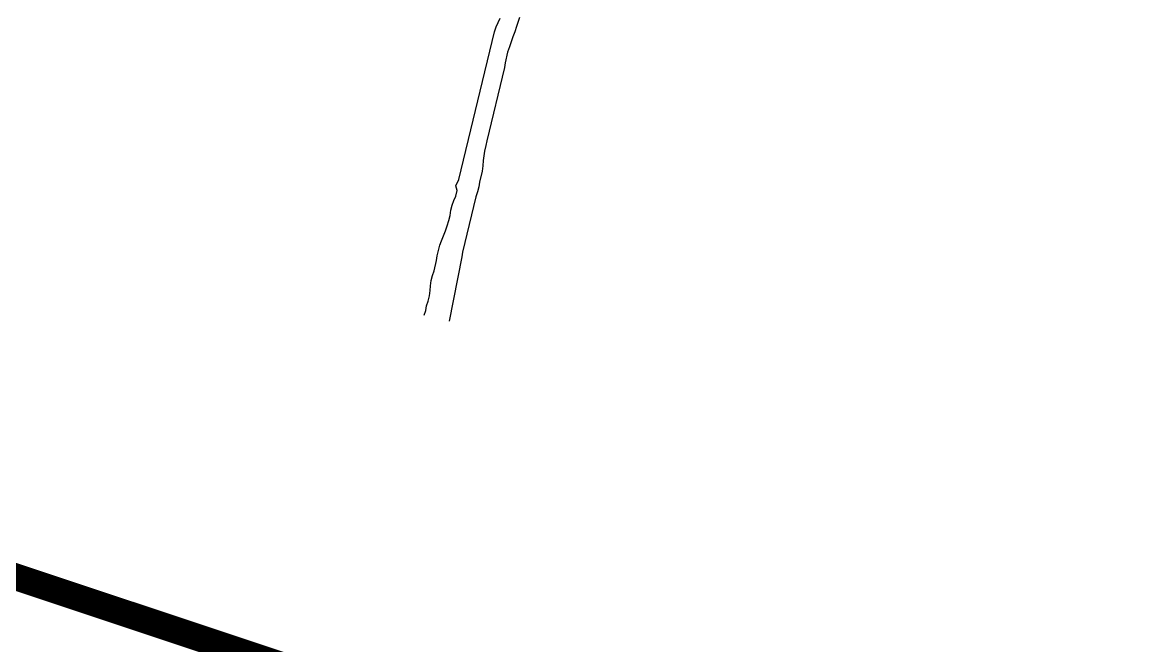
# Model space of a CAD drawing. Header units: inches. Extents: x 350994 to 353538, y 1581369 to 1583842.
# Drawn here: x 351453.584 to 351457.727, y 1583111.911 to 1583114.237 of the extents above; entities that cross this region are included whole.
import ezdxf

# ---------------------------------------------------------------- set-up
doc = ezdxf.new("R2010")
doc.units = ezdxf.units.IN
doc.header["$MEASUREMENT"] = 0
doc.linetypes.add('1', pattern=[0])
doc.layers.add("ROAD'S", color=1, linetype='1')
doc.layers.add('TREE', color=81, linetype='1')

# ---------------------------------------------------------------- blocks, each defined once
blk = doc.blocks.new('TREE_4')
at = {"color": 94}
for points in [[(-2.9, -31.8), (0, 0), (-2.9, 31.8), (0.1, 63.6), (0.1, 101.2), (-2.8, 135.9), (-8.5, 167.7), (-11.4, 202.4), (-11.3, 237.1), (-8.4, 268.9), (-8.4, 338.3), (-11.2, 370.1), (-11.2, 442.4), (-8.2, 474.2), (3.4, 543.6), (6.3, 578.3), (9.2, 615.8), (9.3, 650.5), (6.4, 685.2), (6.4, 719.9), (9.4, 751.7), (15.2, 783.5), (15.2, 821.1), (0.8, 850), (9.5, 896.3), (10, 1900.6), (12.9, 1935.3), (24.6, 1998.9)], [(148.9, 2033.5), (143.1, 1969.9), (140.2, 1932.3), (134.3, 1897.6), (128.5, 1828.2), (125.6, 1790.7), (125.5, 1718.4), (128.4, 1686.6), (128.3, 1188.2), (131.2, 1156.4), (131.1, 1118.8), (136.9, 1055.2), (142.6, 1020.5), (145.5, 985.8), (145.4, 910.6), (148.3, 878.8), (148.2, 844.1), (145.3, 809.4), (145, 433.6), (147.8, 401.8), (167.8, -30.6)]]:
    blk.add_lwpolyline(points, dxfattribs=at)

msp = doc.modelspace()

# ---------------------------------------------------------------- linework, layer by layer
at = {"layer": "ROAD'S", "lineweight": 5, "const_width": 0.1}
msp.add_lwpolyline([(351304.0913, 1583161.2196), (351358.6787, 1583143.7888), (351460.9599, 1583109.702), (351522.0853, 1583088.9539), (351526.7302, 1583088.6756), (351527.6865, 1583089.4844), (351547.4348, 1583147.465), (351548.2014, 1583150.0432), (351547.7031, 1583151.2305), (351540.4845, 1583154.3126), (351528.7453, 1583157.7798), (351442.3173, 1583187.2892), (351392.0461, 1583203.8367), (351392.0461, 1583203.8367)], dxfattribs=at)

# ---------------------------------------------------------------- block references
at = {"layer": 'TREE', "lineweight": 5, "xscale": 0.0005632341247466223, "yscale": 0.0005632341529917539, "zscale": 0.0005632341444477617, "rotation": 346.4411541233163}
msp.add_blockref('TREE_4', (351455.088, 1583113.1613), dxfattribs=at)

doc.saveas('drawing.dxf')
